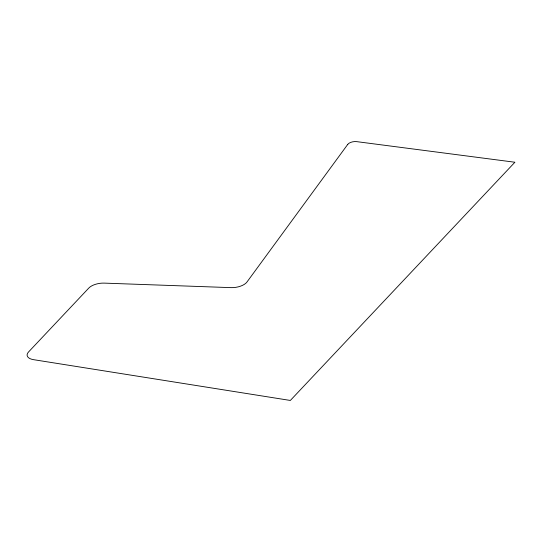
<?xml version="1.0" encoding="UTF-8"?>
<svg xmlns="http://www.w3.org/2000/svg" width="542" height="542" viewBox="0 0 542 542"><rect width="100%" height="100%" fill="white"/><g stroke="black" fill="none" stroke-linecap="round" stroke-linejoin="round"><path stroke-width="0.81" d="M347.768 144.362L246.956 282.03A12.974 6.192 -9 0 1 231.034 287.639L104.159 283.12A12.974 6.192 -9 0 0 88.793 288.066L28.536 351.982A12.974 6.192 -9 0 0 33.523 359.664L290.343 400.45L514.9 162.241L356.704 141.638A6.484 3.096 -9 0 0 347.768 144.362"/></g></svg>
